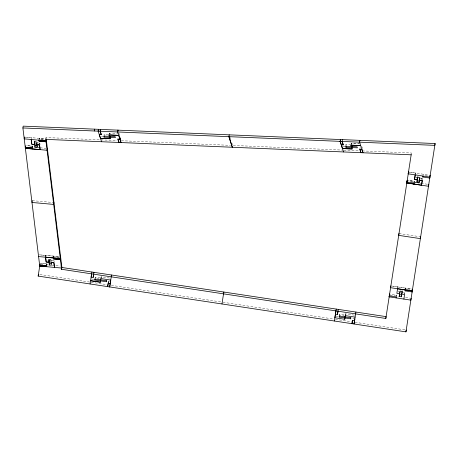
<?xml version="1.0" encoding="UTF-8"?>
<svg xmlns="http://www.w3.org/2000/svg" width="458" height="458" viewBox="0 0 458 458"><rect width="100%" height="100%" fill="white"/><g stroke="black" fill="none" stroke-linecap="round" stroke-linejoin="round"><path stroke-width="0.34" stroke-dasharray="2.29 1.72" d="M31.207 139.495L31.488 137.669L25.201 137.114L44.798 138.86M32.352 147.367L32.535 146.148L25.556 145.529M38.947 140.188L39.222 138.362L46.206 138.974M39.525 144.911L39.806 143.085L36.972 142.833L39.806 143.085L39.978 144.436M45.84 138.768L46.023 137.555L117.185 140.554M45.663 256.629L45.846 255.415L60.571 256.72M45.6 257.253L45.874 255.432L39.56 254.848L59.168 256.6M46.699 265.108L46.882 263.888L39.898 263.264L46.888 263.9L47.002 264.879L46.882 263.888L46.613 265.726M53.403 257.316L53.586 256.102L53.729 257.11M53.431 257.344L53.615 256.131L53.706 257.081M53.901 262.674L54.176 260.848L51.336 260.573M109.004 134.955L109.279 133.135L109.473 133.747M95.092 278.435L95.275 277.222L100.376 277.995M100.852 279.18L101.126 277.359M100.937 278.596L101.212 276.775L111.036 278.258M108.265 282.769L108.443 281.55L110.481 281.859M351.023 144.573L351.206 143.354L360.234 143.738M339.338 316.089L339.613 314.262L344.078 314.944M345.338 315.035L345.521 313.822L355.345 315.31M345.28 315.642L345.555 313.816L345.315 315.138M411.261 154.203L411.444 152.989L363.24 150.951M397.567 288.758L397.836 286.931L397.641 288.242M415.229 174.876L415.503 173.055L408.513 171.99M421.091 179.822L421.274 178.603M404.591 294.5L404.866 292.673L402.044 292.25L404.855 292.673L404.666 293.984M405.301 289.931L405.576 288.105L391.556 285.981M423.037 175.443L423.232 174.229M32.243 147.963L32.518 146.142L25.539 145.512M345.784 145.707L345.967 144.493L350.227 144.676M350.931 145.18L351.206 143.354L358.854 143.68M359.851 149.279L360.125 147.459M396.302 296.95L396.576 295.129L389.586 294.076M413.958 183.068L414.232 181.248L407.259 180.189L414.209 181.254L414.084 182.198L414.209 181.254M415.303 174.269L415.486 173.055M95.121 278.189L95.275 277.222M101.012 278.092L101.218 276.769M339.613 314.262L339.464 315.236L342.023 315.625M396.428 296.08L396.565 295.135M405.416 289.05L409.607 289.685L405.427 289.055L405.565 288.099L412.543 289.158M118.966 133.541L109.239 133.135L109.685 134.515M108.3 134.452L104.035 134.274L104.367 135.293M101.453 136.536L102.867 136.587M344.794 146.812L342.71 146.726L344.794 146.806M121.313 140.726L230.483 145.341M233.271 145.461L343.094 150.104M343.803 150.132L359.828 150.808M38.987 147.694L37.579 147.568L45.96 148.318M59.294 257.579L56.5 257.333L58.618 257.551M32.535 146.148L32.655 147.132L29.85 146.869L34.058 147.236M32.26 200.644L53.958 202.556M47.678 260.259L49.252 260.402L49.017 258.335M51.353 260.596L54.176 260.848M40.716 264.323L42.817 264.506L40.722 264.312M46.321 264.821L48.422 265.01M51.926 265.325L60.33 266.075M409.2 172.094L430.194 175.282M425.167 175.494L429.364 176.124M415.498 177.738L416.912 177.956M398.981 233.54L420.667 236.797M397.842 291.62L399.949 291.941M390.147 295.124L398.523 296.4M405.536 297.46L410.437 298.204M97.044 278.481L98.962 278.773M342.664 315.722L343.941 315.917M91.56 278.996L93.661 279.311M335.863 316.043L338.668 316.472M352.752 318.602L354.824 318.905M39.852 274.479L89.653 282.036M91.056 282.248L107.241 284.699M111.328 285.323L221.609 302.045M222.96 302.251L333.882 319.071M335.359 319.295L351.544 321.751M355.007 322.272L405.519 329.932M416.024 177.824L417.599 178.065M416.202 182.536L409.904 181.574L413.391 182.089M427.388 184.248L419.7 183.074L421.091 183.269M414.765 182.307L416.173 182.519M391.556 285.981L411.834 289.09M361.751 146.32L362.604 148.964M351.647 144.734L351.206 143.354L351.406 143.967M230.071 137.492L230.924 140.137M231.771 142.787L232.624 145.432M345.967 144.493L346.288 145.512M119.023 133.45L119.853 136.095M46.023 137.555L46.138 138.511M39.8 143.085L39.966 144.436M32.518 146.142L32.638 147.121M422.528 178.797L422.253 180.618L422.511 178.797L419.705 178.368L422.511 178.797M108.443 281.55L108.042 284.155L108.449 281.555M43.533 139.707L40.041 139.398L43.533 139.719M39.342 139.335L39.222 138.356L39.342 139.341M46.012 256.766L45.846 255.415L46.035 256.783"/><path stroke-width="0.69" d="M98.43 129.316L98.155 131.143L101.59 141.734L45.748 139.375L45.92 140.812L24.222 138.866L22.9 127.959L23.175 126.139L435.1 143.537L434.825 145.363L340.128 141.356L340.403 139.53M24.497 137.045L24.228 138.871L25.385 148.318L32.363 148.947L32.243 147.963L25.264 147.339L25.448 146.125L25.282 147.35L32.26 147.974L32.381 148.953L40.121 149.646L39.531 144.911L36.697 144.659L36.359 141.888L34.276 141.705L34.963 147.247L37.052 147.436L37.327 145.61M34.613 144.482L31.785 144.23L31.207 139.495L31.797 144.23L34.625 144.482L34.722 141.27M34.963 147.247L35.237 145.426L34.9 142.656M36.88 143.44L37.052 147.436M36.892 143.44L36.709 144.659L39.531 144.911L40.104 149.646M32.255 200.615L31.986 202.47L53.689 204.411L53.958 202.556M45.932 140.795L38.947 140.182L39.067 141.167L46.052 141.78L46.195 138.986L60.691 257.705L60.416 259.526L53.431 258.907L53.311 257.923L60.296 258.547L60.416 259.526M46.052 141.78L46.327 139.965M47.363 148.444L47.088 150.27L60.29 258.552L38.587 256.577M435.1 143.537L405.948 331.861L38.174 276.094L38.449 274.268M39.915 264.804L39.737 266.081L61.458 268.027L61.424 269.27L385.825 318.465L407.259 180.189L406.836 182.96L428.516 186.286L428.797 184.431M49.315 264.987L48.977 262.222L49.252 260.402L49.59 263.167L49.315 264.987L51.399 265.176L50.746 259.657L48.663 259.468L48.989 262.245L46.166 261.987L45.571 257.236L53.34 257.951L53.454 258.93L60.439 259.56L61.452 268.039L61.733 266.201L60.714 257.74L60.439 259.56M48.989 262.245L49.264 260.419M60.296 258.547L60.565 256.726M61.424 269.27L61.733 266.201M61.612 269.298L61.887 267.478M22.9 127.959L94.451 130.994L94.726 129.167M94.451 130.994L98.167 131.148L98.441 129.322M104.086 137.114L103.76 136.095L115.113 136.576L115.445 137.595L104.086 137.114L104.269 135.9M109.943 136.141L109.76 137.36L110.206 138.74L100.479 138.333L99.294 134.549L101.31 134.635L100.216 131.228L100.445 129.402L100.216 131.228L101.275 134.635L99.26 134.549M109.977 136.141L109.794 137.354L110.235 138.734L100.508 138.327M90.077 283.966L91.915 272.023M91.64 273.85L91.142 277.101L93.18 277.411L93.953 272.333M94.846 280.015L94.995 279.042L106.496 280.783L106.348 281.756L94.846 280.015L95.029 278.802M117.637 131.961L117.912 130.135M117.975 130.141L117.7 131.961L121.038 142.553L411.17 154.81M101.584 141.74L121.038 142.547L119.944 139.14L120.093 137.927M117.924 139.055L119.023 142.461L117.895 139.06L119.944 139.14L120.128 137.927M100.794 279.666L100.405 282.208L90.581 280.714L100.405 282.202M106.348 281.756L106.531 280.536M111.54 275.012L109.639 286.931M229.223 134.841L228.886 136.661L232.286 147.253M223.538 293.859L223.813 292.038L221.975 303.969M343.529 151.953L340.197 141.367L340.471 139.541M359.564 142.186L359.839 140.36L359.576 142.186L362.965 152.777L361.866 149.371L359.851 149.279L360.944 152.691L359.856 149.285L361.866 149.371M61.801 266.785L61.698 267.449L336.218 309.081L334.317 321.006M335.943 310.896L335.445 314.154L337.512 314.463L338.256 309.385L336.218 309.076M339.189 317.062L339.338 316.089L350.799 317.835L350.651 318.808L339.189 317.062L339.372 315.843M345.097 316.718L344.708 319.255L334.884 317.76L335.479 314.159M345.132 316.718L344.742 319.249M350.651 318.808L350.834 317.589M355.883 312.053L354.034 323.989L354.824 318.905L354.509 320.737L352.477 320.428L351.973 323.68M385.825 318.465L386.1 316.638L338.29 309.39M389.455 295.021L389.598 294.07L389.168 296.847L410.86 300.133L411.135 298.307M390.857 285.872L390.582 287.698L412.263 291.019M398.981 233.511L398.7 235.366L420.392 238.624M421.543 185.198L422.253 180.618L419.408 180.194L419.705 178.368L419.408 180.194L422.253 180.618L421.52 185.204L406.836 182.96L407.11 181.145M429.919 177.109L408.227 173.817L408.502 171.99L408.233 173.817M399.256 296.44L399.531 294.614L401.614 294.935L401.34 296.755L399.256 296.44L400.097 291.082L402.181 291.397M399.96 291.941L399.674 293.767L396.857 293.338L397.561 288.758M417.828 176.719L417.341 179.885L414.519 179.456L415.229 174.876L414.496 179.456L417.324 179.885L417.616 178.059M402.044 292.25L401.758 294.07L404.58 294.5L403.882 299.08M405.948 331.861L406.223 330.041M405.147 290.876L412.126 291.935L412.538 289.193L412.395 290.103M420.387 238.652L420.667 236.797M430.188 175.277L429.776 178.059L422.797 177L422.946 176.049L422.814 177M340.128 141.356L341.227 144.768L343.242 144.848L342.155 141.442L342.429 139.616M346.013 147.333L345.693 146.314L357.074 146.8L357.4 147.82L346.013 147.333L346.196 146.119M389.598 294.07L389.18 296.841L389.323 295.897L396.302 296.95L396.153 297.9M416.906 182.559L417.181 180.738L419.265 181.053L418.99 182.879L416.906 182.559L417.599 178.065L417.324 179.885M108.168 283.376L107.67 286.628L108.174 283.376L110.206 283.685L110.762 280.084L100.937 278.596L100.737 279.912M109.708 286.937L110.206 283.685M337.483 314.463L337.981 311.205M352.007 323.674L352.511 320.423M406.836 182.96L408.513 171.99M412.12 291.929L412.269 290.979L405.29 289.925L405.153 290.882M38.174 276.094L39.903 264.867L39.749 266.075L46.727 266.705L46.613 265.726L39.623 265.09L25.379 148.295L47.088 150.27L46.052 141.791L39.067 141.167L38.947 140.182M93.174 277.422L93.678 274.17M345.04 316.959L345.28 315.642M408.227 173.817L411.227 154.398M413.786 184.024L413.935 183.074L406.979 182.009M413.809 184.019L413.958 183.068M418.99 182.879L419.683 178.368M401.34 296.755L402.25 290.91M419.431 180.189L419.843 177.515L417.759 177.2M98.155 131.143L340.197 141.367M118.691 135.368L108.964 134.961L109.41 136.341L109.004 134.955L118.731 135.368L119.91 139.14M360.658 145.592L350.931 145.18L351.372 146.56L350.931 145.18L360.664 145.592M342.435 148.547L352.162 148.959L351.721 147.579L351.904 146.365L351.721 147.579L352.162 148.959L342.435 148.541L341.227 144.762L343.242 144.848L342.143 141.442M35.237 145.426L36.629 145.547M48.977 262.222L46.149 261.97L45.6 257.253M49.59 263.167L51.674 263.35M397.567 288.758L405.301 289.931M345.246 315.642L355.105 317.131M228.948 136.667L232.349 147.258M54.468 267.386L53.889 262.652L51.061 262.4L53.901 262.674L54.468 267.409M46.727 266.693L46.607 265.714L39.628 265.09L39.732 266.018"/></g></svg>
